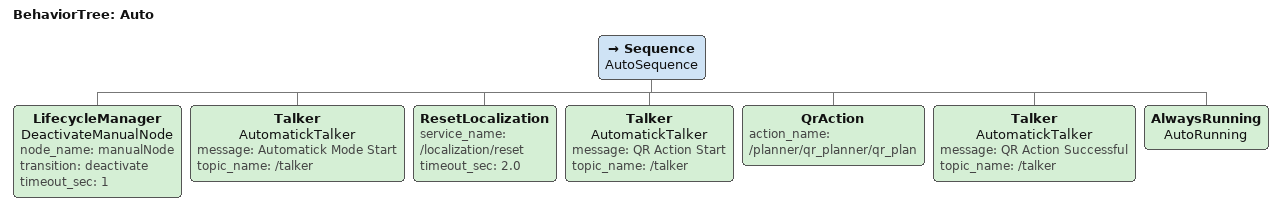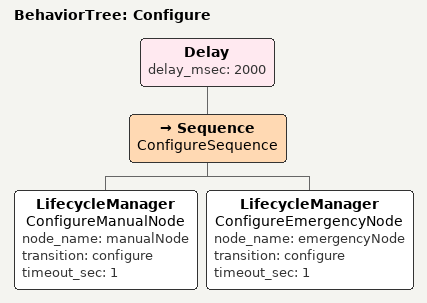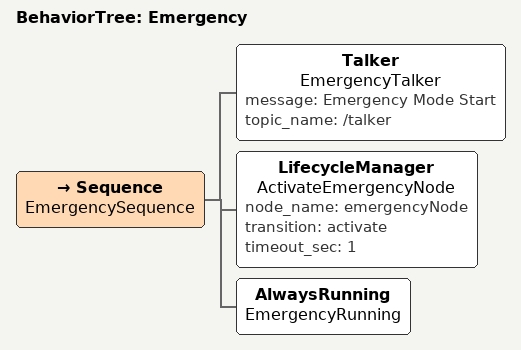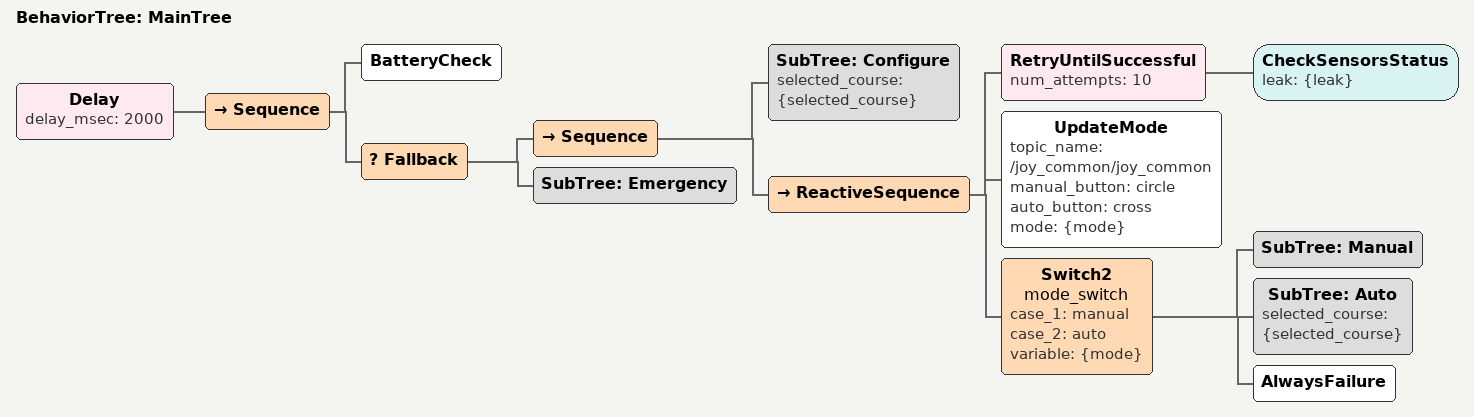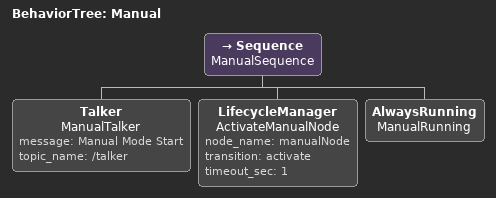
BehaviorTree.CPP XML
<?xml version="1.0" encoding="UTF-8"?>
<root BTCPP_format="4"
      main_tree_to_execute="MainTree">
  <BehaviorTree ID="Auto">
    <Sequence name="AutoSequence">
      <LifecycleManager name="DeactivateManualNode"
                        node_name="manualNode"
                        transition="deactivate"
                        timeout_sec="1"/>
      <Talker name="AutomatickTalker"
              message="Automatick Mode Start"
              topic_name="/talker"/>
      <ResetLocalization service_name="/localization/reset"
                         timeout_sec="2.0"/>
      <Talker name="AutomatickTalker"
              message="QR Action Start"
              topic_name="/talker"/>
      <QrAction action_name="/planner/qr_planner/qr_plan"/>
      <Talker name="AutomatickTalker"
              message="QR Action Successful"
              topic_name="/talker"/>
      <AlwaysRunning name="AutoRunning"/>
    </Sequence>
  </BehaviorTree>

  <BehaviorTree ID="Configure">
    <Delay delay_msec="2000">
      <Sequence name="ConfigureSequence">
        <LifecycleManager name="ConfigureManualNode"
                          node_name="manualNode"
                          transition="configure"
                          timeout_sec="1"/>
        <LifecycleManager name="ConfigureEmergencyNode"
                          node_name="emergencyNode"
                          transition="configure"
                          timeout_sec="1"/>
      </Sequence>
    </Delay>
  </BehaviorTree>

  <BehaviorTree ID="Emergency">
    <Sequence name="EmergencySequence">
      <Talker name="EmergencyTalker"
              message="Emergency Mode Start"
              topic_name="/talker"/>
      <LifecycleManager name="ActivateEmergencyNode"
                        node_name="emergencyNode"
                        transition="activate"
                        timeout_sec="1"/>
      <AlwaysRunning name="EmergencyRunning"/>
    </Sequence>
  </BehaviorTree>

  <BehaviorTree ID="MainTree">
    <Delay delay_msec="2000">
      <Sequence>
        <BatteryCheck/>
        <Fallback>
          <Sequence>
            <SubTree ID="Configure"
                     selected_course="{selected_course}"/>
            <ReactiveSequence>
              <RetryUntilSuccessful num_attempts="10">
                <CheckSensorsStatus leak="{leak}"/>
              </RetryUntilSuccessful>
              <UpdateMode topic_name="/joy_common/joy_common"
                          manual_button="circle"
                          auto_button="cross"
                          mode="{mode}"/>
              <Switch2 name="mode_switch"
                       case_1="manual"
                       case_2="auto"
                       variable="{mode}">
                <SubTree ID="Manual"/>
                <SubTree ID="Auto"
                         selected_course="{selected_course}"/>
                <AlwaysFailure/>
              </Switch2>
            </ReactiveSequence>
          </Sequence>
          <SubTree ID="Emergency"/>
        </Fallback>
      </Sequence>
    </Delay>
  </BehaviorTree>

  <BehaviorTree ID="Manual">
    <Sequence name="ManualSequence">
      <Talker name="ManualTalker"
              message="Manual Mode Start"
              topic_name="/talker"/>
      <LifecycleManager name="ActivateManualNode"
                        node_name="manualNode"
                        transition="activate"
                        timeout_sec="1"/>
      <AlwaysRunning name="ManualRunning"/>
    </Sequence>
  </BehaviorTree>

</root>
